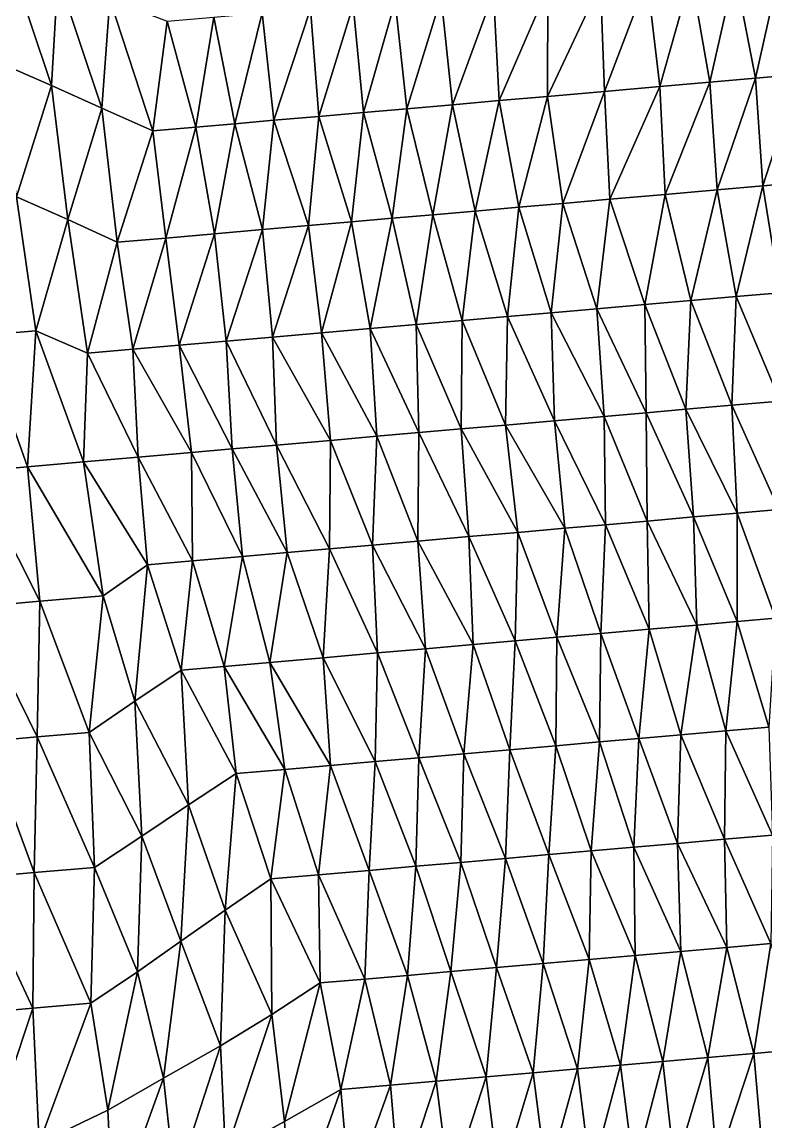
# Model space of a CAD drawing. Extents: x 993 to 3979, y 358 to 2875.
# Drawn here: x 2308.2 to 2563.1, y 1197.3 to 1574.5 of the extents above; entities that cross this region are included whole.
import ezdxf

# ---------------------------------------------------------------- set-up
doc = ezdxf.new("R2010")
doc.units = 0
doc.header["$MEASUREMENT"] = 0

msp = doc.modelspace()

# ---------------------------------------------------------------- linework, layer by layer
at = {"layer": 'modelTopoInnerCoarse_ts', "color": 2}
for points in [[(2318.24, 1552.67, 2656.22), (2300.31, 1560.4, 2642.61), (2303.23, 1597.8, 2652.56), (2318.24, 1552.67, 2656.22)], [(2318.24, 1552.67, 2656.22), (2303.23, 1597.8, 2652.56), (2320.5, 1590.02, 2667.93), (2318.24, 1552.67, 2656.22)], [(2552.42, 1591.72, 2804.3), (2543.9, 1553.83, 2809.29), (2537.5, 1590.41, 2791.42), (2552.42, 1591.72, 2804.3)], [(2559.57, 1555.2, 2820.17), (2543.9, 1553.83, 2809.29), (2552.42, 1591.72, 2804.3), (2559.57, 1555.2, 2820.17)], [(2568.02, 1593.08, 2815.37), (2559.57, 1555.2, 2820.17), (2552.42, 1591.72, 2804.3), (2568.02, 1593.08, 2815.37)], [(2574.39, 1556.5, 2833.31), (2559.57, 1555.2, 2820.17), (2568.02, 1593.08, 2815.37), (2574.39, 1556.5, 2833.31)], [(2335.53, 1544.89, 2671.5), (2318.24, 1552.67, 2656.22), (2320.5, 1590.02, 2667.93), (2335.53, 1544.89, 2671.5)], [(2335.53, 1544.89, 2671.5), (2320.5, 1590.02, 2667.93), (2338.31, 1582.28, 2681.82), (2335.53, 1544.89, 2671.5)], [(2488.28, 1548.96, 2799.58), (2488.41, 1586.12, 2764.34), (2506.46, 1587.7, 2768.86), (2488.28, 1548.96, 2799.58)], [(2488.28, 1548.96, 2799.58), (2506.46, 1587.7, 2768.86), (2507.76, 1550.67, 2800.3), (2488.28, 1548.96, 2799.58)], [(2507.76, 1550.67, 2800.3), (2506.46, 1587.7, 2768.86), (2522.37, 1589.09, 2779.12), (2507.76, 1550.67, 2800.3)], [(2507.76, 1550.67, 2800.3), (2522.37, 1589.09, 2779.12), (2526.73, 1552.33, 2802.4), (2507.76, 1550.67, 2800.3)], [(2537.5, 1590.41, 2791.42), (2526.73, 1552.33, 2802.4), (2522.37, 1589.09, 2779.12), (2537.5, 1590.41, 2791.42)], [(2543.9, 1553.83, 2809.29), (2526.73, 1552.33, 2802.4), (2537.5, 1590.41, 2791.42), (2543.9, 1553.83, 2809.29)], [(2455.66, 1546.11, 2781.22), (2451.87, 1582.92, 2756.41), (2469.81, 1584.49, 2761.26), (2455.66, 1546.11, 2781.22)], [(2455.66, 1546.11, 2781.22), (2469.81, 1584.49, 2761.26), (2471.72, 1547.51, 2791.06), (2455.66, 1546.11, 2781.22)], [(2471.72, 1547.51, 2791.06), (2469.81, 1584.49, 2761.26), (2488.41, 1586.12, 2764.34), (2471.72, 1547.51, 2791.06)], [(2471.72, 1547.51, 2791.06), (2488.41, 1586.12, 2764.34), (2488.28, 1548.96, 2799.58), (2471.72, 1547.51, 2791.06)], [(2353, 1537.13, 2686.35), (2335.53, 1544.89, 2671.5), (2338.31, 1582.28, 2681.82), (2353, 1537.13, 2686.35)], [(2353, 1537.13, 2686.35), (2338.31, 1582.28, 2681.82), (2357.89, 1574.7, 2691.02), (2353, 1537.13, 2686.35)], [(2421.63, 1580.28, 2731.72), (2409.89, 1542.1, 2745.29), (2407.01, 1579, 2718.04), (2421.63, 1580.28, 2731.72)], [(2425.22, 1543.44, 2757.07), (2409.89, 1542.1, 2745.29), (2421.63, 1580.28, 2731.72), (2425.22, 1543.44, 2757.07)], [(2436.11, 1581.54, 2745.76), (2425.22, 1543.44, 2757.07), (2421.63, 1580.28, 2731.72), (2436.11, 1581.54, 2745.76)], [(2440.05, 1544.74, 2770.19), (2425.22, 1543.44, 2757.07), (2436.11, 1581.54, 2745.76), (2440.05, 1544.74, 2770.19)], [(2451.87, 1582.92, 2756.41), (2440.05, 1544.74, 2770.19), (2436.11, 1581.54, 2745.76), (2451.87, 1582.92, 2756.41)], [(2455.66, 1546.11, 2781.22), (2440.05, 1544.74, 2770.19), (2451.87, 1582.92, 2756.41), (2455.66, 1546.11, 2781.22)], [(2390.47, 1577.55, 2709.47), (2381.15, 1539.59, 2716.59), (2373.87, 1576.1, 2701.08), (2390.47, 1577.55, 2709.47)], [(2394.45, 1540.75, 2733.8), (2381.15, 1539.59, 2716.59), (2390.47, 1577.55, 2709.47), (2394.45, 1540.75, 2733.8)], [(2407.01, 1579, 2718.04), (2394.45, 1540.75, 2733.8), (2390.47, 1577.55, 2709.47), (2407.01, 1579, 2718.04)], [(2409.89, 1542.1, 2745.29), (2394.45, 1540.75, 2733.8), (2407.01, 1579, 2718.04), (2409.89, 1542.1, 2745.29)], [(2367.79, 1538.42, 2699.55), (2353, 1537.13, 2686.35), (2357.89, 1574.7, 2691.02), (2367.79, 1538.42, 2699.55)], [(2373.87, 1576.1, 2701.08), (2367.79, 1538.42, 2699.55), (2357.89, 1574.7, 2691.02), (2373.87, 1576.1, 2701.08)], [(2381.15, 1539.59, 2716.59), (2367.79, 1538.42, 2699.55), (2373.87, 1576.1, 2701.08), (2381.15, 1539.59, 2716.59)], [(2318.24, 1552.67, 2656.22), (2306.27, 1514.48, 2670.37), (2300.31, 1560.4, 2642.61), (2318.24, 1552.67, 2656.22)], [(2528.57, 1515.34, 2832.41), (2526.73, 1552.33, 2802.4), (2543.9, 1553.83, 2809.29), (2528.57, 1515.34, 2832.41)], [(2528.57, 1515.34, 2832.41), (2543.9, 1553.83, 2809.29), (2546.39, 1516.9, 2837.55), (2528.57, 1515.34, 2832.41)], [(2546.39, 1516.9, 2837.55), (2543.9, 1553.83, 2809.29), (2559.57, 1555.2, 2820.17), (2546.39, 1516.9, 2837.55)], [(2546.39, 1516.9, 2837.55), (2559.57, 1555.2, 2820.17), (2562.07, 1518.27, 2848.4), (2546.39, 1516.9, 2837.55)], [(2562.07, 1518.27, 2848.4), (2559.57, 1555.2, 2820.17), (2574.39, 1556.5, 2833.31), (2562.07, 1518.27, 2848.4)], [(2562.07, 1518.27, 2848.4), (2574.39, 1556.5, 2833.31), (2577.88, 1519.66, 2858.92), (2562.07, 1518.27, 2848.4)], [(2323.86, 1506.73, 2684.88), (2306.27, 1514.48, 2670.37), (2318.24, 1552.67, 2656.22), (2323.86, 1506.73, 2684.88)], [(2323.86, 1506.73, 2684.88), (2318.24, 1552.67, 2656.22), (2335.53, 1544.89, 2671.5), (2323.86, 1506.73, 2684.88)], [(2507.76, 1550.67, 2800.3), (2493.52, 1512.28, 2820.51), (2488.28, 1548.96, 2799.58), (2507.76, 1550.67, 2800.3)], [(2509.67, 1513.69, 2830.12), (2493.52, 1512.28, 2820.51), (2507.76, 1550.67, 2800.3), (2509.67, 1513.69, 2830.12)], [(2509.67, 1513.69, 2830.12), (2507.76, 1550.67, 2800.3), (2526.73, 1552.33, 2802.4), (2509.67, 1513.69, 2830.12)], [(2509.67, 1513.69, 2830.12), (2526.73, 1552.33, 2802.4), (2528.57, 1515.34, 2832.41), (2509.67, 1513.69, 2830.12)], [(2471.72, 1547.51, 2791.06), (2463.44, 1509.65, 2795.39), (2455.66, 1546.11, 2781.22), (2471.72, 1547.51, 2791.06)], [(2478.39, 1510.95, 2808.2), (2463.44, 1509.65, 2795.39), (2471.72, 1547.51, 2791.06), (2478.39, 1510.95, 2808.2)], [(2488.28, 1548.96, 2799.58), (2478.39, 1510.95, 2808.2), (2471.72, 1547.51, 2791.06), (2488.28, 1548.96, 2799.58)], [(2493.52, 1512.28, 2820.51), (2478.39, 1510.95, 2808.2), (2488.28, 1548.96, 2799.58), (2493.52, 1512.28, 2820.51)], [(2340.82, 1498.92, 2701.05), (2323.86, 1506.73, 2684.88), (2335.53, 1544.89, 2671.5), (2340.82, 1498.92, 2701.05)], [(2340.82, 1498.92, 2701.05), (2335.53, 1544.89, 2671.5), (2353, 1537.13, 2686.35), (2340.82, 1498.92, 2701.05)], [(2425.22, 1543.44, 2757.07), (2421.07, 1505.94, 2750.4), (2409.89, 1542.1, 2745.29), (2425.22, 1543.44, 2757.07)], [(2435.05, 1507.16, 2765.78), (2421.07, 1505.94, 2750.4), (2425.22, 1543.44, 2757.07), (2435.05, 1507.16, 2765.78)], [(2440.05, 1544.74, 2770.19), (2435.05, 1507.16, 2765.78), (2425.22, 1543.44, 2757.07), (2440.05, 1544.74, 2770.19)], [(2448.98, 1508.38, 2781.3), (2435.05, 1507.16, 2765.78), (2440.05, 1544.74, 2770.19), (2448.98, 1508.38, 2781.3)], [(2455.66, 1546.11, 2781.22), (2448.98, 1508.38, 2781.3), (2440.05, 1544.74, 2770.19), (2455.66, 1546.11, 2781.22)], [(2463.44, 1509.65, 2795.39), (2448.98, 1508.38, 2781.3), (2455.66, 1546.11, 2781.22), (2463.44, 1509.65, 2795.39)], [(2381.15, 1539.59, 2716.59), (2374.2, 1501.84, 2717.39), (2367.79, 1538.42, 2699.55), (2381.15, 1539.59, 2716.59)], [(2390.54, 1503.27, 2726.48), (2374.2, 1501.84, 2717.39), (2381.15, 1539.59, 2716.59), (2390.54, 1503.27, 2726.48)], [(2394.45, 1540.75, 2733.8), (2390.54, 1503.27, 2726.48), (2381.15, 1539.59, 2716.59), (2394.45, 1540.75, 2733.8)], [(2406.31, 1504.65, 2737.1), (2390.54, 1503.27, 2726.48), (2394.45, 1540.75, 2733.8), (2406.31, 1504.65, 2737.1)], [(2409.89, 1542.1, 2745.29), (2406.31, 1504.65, 2737.1), (2394.45, 1540.75, 2733.8), (2409.89, 1542.1, 2745.29)], [(2421.07, 1505.94, 2750.4), (2406.31, 1504.65, 2737.1), (2409.89, 1542.1, 2745.29), (2421.07, 1505.94, 2750.4)], [(2357.44, 1500.37, 2709.4), (2340.82, 1498.92, 2701.05), (2353, 1537.13, 2686.35), (2357.44, 1500.37, 2709.4)], [(2367.79, 1538.42, 2699.55), (2357.44, 1500.37, 2709.4), (2353, 1537.13, 2686.35), (2367.79, 1538.42, 2699.55)], [(2374.2, 1501.84, 2717.39), (2357.44, 1500.37, 2709.4), (2367.79, 1538.42, 2699.55), (2374.2, 1501.84, 2717.39)], [(2546.39, 1516.9, 2837.55), (2537.33, 1478.97, 2843.96), (2528.57, 1515.34, 2832.41), (2546.39, 1516.9, 2837.55)], [(2552.93, 1480.33, 2855.03), (2537.33, 1478.97, 2843.96), (2546.39, 1516.9, 2837.55), (2552.93, 1480.33, 2855.03)], [(2562.07, 1518.27, 2848.4), (2552.93, 1480.33, 2855.03), (2546.39, 1516.9, 2837.55), (2562.07, 1518.27, 2848.4)], [(2567.94, 1481.64, 2867.66), (2552.93, 1480.33, 2855.03), (2562.07, 1518.27, 2848.4), (2567.94, 1481.64, 2867.66)], [(2577.88, 1519.66, 2858.92), (2567.94, 1481.64, 2867.66), (2562.07, 1518.27, 2848.4), (2577.88, 1519.66, 2858.92)], [(2312.93, 1468.63, 2696.28), (2294.02, 1466.97, 2680.86), (2306.27, 1514.48, 2670.37), (2312.93, 1468.63, 2696.28)], [(2323.86, 1506.73, 2684.88), (2312.93, 1468.63, 2696.28), (2306.27, 1514.48, 2670.37), (2323.86, 1506.73, 2684.88)], [(2493.52, 1512.28, 2820.51), (2489.51, 1474.78, 2813.49), (2478.39, 1510.95, 2808.2), (2493.52, 1512.28, 2820.51)], [(2505.17, 1476.15, 2824.38), (2489.51, 1474.78, 2813.49), (2493.52, 1512.28, 2820.51), (2505.17, 1476.15, 2824.38)], [(2509.67, 1513.69, 2830.12), (2505.17, 1476.15, 2824.38), (2493.52, 1512.28, 2820.51), (2509.67, 1513.69, 2830.12)], [(2521.59, 1477.59, 2833.26), (2505.17, 1476.15, 2824.38), (2509.67, 1513.69, 2830.12), (2521.59, 1477.59, 2833.26)], [(2528.57, 1515.34, 2832.41), (2521.59, 1477.59, 2833.26), (2509.67, 1513.69, 2830.12), (2528.57, 1515.34, 2832.41)], [(2537.33, 1478.97, 2843.96), (2521.59, 1477.59, 2833.26), (2528.57, 1515.34, 2832.41), (2537.33, 1478.97, 2843.96)], [(2463.44, 1509.65, 2795.39), (2459.04, 1472.12, 2789.41), (2448.98, 1508.38, 2781.3), (2463.44, 1509.65, 2795.39)], [(2474.56, 1473.47, 2800.69), (2459.04, 1472.12, 2789.41), (2463.44, 1509.65, 2795.39), (2474.56, 1473.47, 2800.69)], [(2478.39, 1510.95, 2808.2), (2474.56, 1473.47, 2800.69), (2463.44, 1509.65, 2795.39), (2478.39, 1510.95, 2808.2)], [(2489.51, 1474.78, 2813.49), (2474.56, 1473.47, 2800.69), (2478.39, 1510.95, 2808.2), (2489.51, 1474.78, 2813.49)], [(2330.66, 1460.88, 2710.41), (2312.93, 1468.63, 2696.28), (2323.86, 1506.73, 2684.88), (2330.66, 1460.88, 2710.41)], [(2330.66, 1460.88, 2710.41), (2323.86, 1506.73, 2684.88), (2340.82, 1498.92, 2701.05), (2330.66, 1460.88, 2710.41)], [(2421.07, 1505.94, 2750.4), (2410.8, 1467.9, 2760.05), (2406.31, 1504.65, 2737.1), (2421.07, 1505.94, 2750.4)], [(2427.47, 1469.35, 2768.25), (2410.8, 1467.9, 2760.05), (2421.07, 1505.94, 2750.4), (2427.47, 1469.35, 2768.25)], [(2435.05, 1507.16, 2765.78), (2427.47, 1469.35, 2768.25), (2421.07, 1505.94, 2750.4), (2435.05, 1507.16, 2765.78)], [(2443.29, 1470.74, 2778.74), (2427.47, 1469.35, 2768.25), (2435.05, 1507.16, 2765.78), (2443.29, 1470.74, 2778.74)], [(2448.98, 1508.38, 2781.3), (2443.29, 1470.74, 2778.74), (2435.05, 1507.16, 2765.78), (2448.98, 1508.38, 2781.3)], [(2459.04, 1472.12, 2789.41), (2443.29, 1470.74, 2778.74), (2448.98, 1508.38, 2781.3), (2459.04, 1472.12, 2789.41)], [(2374.2, 1501.84, 2717.39), (2362.02, 1463.63, 2732.11), (2357.44, 1500.37, 2709.4), (2374.2, 1501.84, 2717.39)], [(2378.15, 1465.04, 2741.78), (2362.02, 1463.63, 2732.11), (2374.2, 1501.84, 2717.39), (2378.15, 1465.04, 2741.78)], [(2390.54, 1503.27, 2726.48), (2378.15, 1465.04, 2741.78), (2374.2, 1501.84, 2717.39), (2390.54, 1503.27, 2726.48)], [(2394.08, 1466.43, 2751.95), (2378.15, 1465.04, 2741.78), (2390.54, 1503.27, 2726.48), (2394.08, 1466.43, 2751.95)], [(2406.31, 1504.65, 2737.1), (2394.08, 1466.43, 2751.95), (2390.54, 1503.27, 2726.48), (2406.31, 1504.65, 2737.1)], [(2410.8, 1467.9, 2760.05), (2394.08, 1466.43, 2751.95), (2406.31, 1504.65, 2737.1), (2410.8, 1467.9, 2760.05)], [(2346.2, 1462.24, 2721.64), (2330.66, 1460.88, 2710.41), (2340.82, 1498.92, 2701.05), (2346.2, 1462.24, 2721.64)], [(2357.44, 1500.37, 2709.4), (2346.2, 1462.24, 2721.64), (2340.82, 1498.92, 2701.05), (2357.44, 1500.37, 2709.4)], [(2362.02, 1463.63, 2732.11), (2346.2, 1462.24, 2721.64), (2357.44, 1500.37, 2709.4), (2362.02, 1463.63, 2732.11)], [(2537.33, 1478.97, 2843.96), (2535.71, 1441.68, 2830.56), (2521.59, 1477.59, 2833.26), (2537.33, 1478.97, 2843.96)], [(2551.4, 1443.05, 2841.4), (2535.71, 1441.68, 2830.56), (2537.33, 1478.97, 2843.96), (2551.4, 1443.05, 2841.4)], [(2552.93, 1480.33, 2855.03), (2551.4, 1443.05, 2841.4), (2537.33, 1478.97, 2843.96), (2552.93, 1480.33, 2855.03)], [(2567.94, 1444.5, 2849.96), (2551.4, 1443.05, 2841.4), (2552.93, 1480.33, 2855.03), (2567.94, 1444.5, 2849.96)], [(2567.94, 1481.64, 2867.66), (2567.94, 1444.5, 2849.96), (2552.93, 1480.33, 2855.03), (2567.94, 1481.64, 2867.66)], [(2490.66, 1437.74, 2792.7), (2474.56, 1473.47, 2800.69), (2489.51, 1474.78, 2813.49), (2490.66, 1437.74, 2792.7)], [(2507.64, 1439.22, 2800.08), (2489.51, 1474.78, 2813.49), (2505.17, 1476.15, 2824.38), (2507.64, 1439.22, 2800.08)], [(2507.64, 1439.22, 2800.08), (2490.66, 1437.74, 2792.7), (2489.51, 1474.78, 2813.49), (2507.64, 1439.22, 2800.08)], [(2522.02, 1440.48, 2814.39), (2505.17, 1476.15, 2824.38), (2521.59, 1477.59, 2833.26), (2522.02, 1440.48, 2814.39)], [(2522.02, 1440.48, 2814.39), (2507.64, 1439.22, 2800.08), (2505.17, 1476.15, 2824.38), (2522.02, 1440.48, 2814.39)], [(2535.71, 1441.68, 2830.56), (2522.02, 1440.48, 2814.39), (2521.59, 1477.59, 2833.26), (2535.71, 1441.68, 2830.56)], [(2459.04, 1472.12, 2789.41), (2458.73, 1434.94, 2772.5), (2443.29, 1470.74, 2778.74), (2459.04, 1472.12, 2789.41)], [(2473.83, 1436.27, 2784.92), (2458.73, 1434.94, 2772.5), (2459.04, 1472.12, 2789.41), (2473.83, 1436.27, 2784.92)], [(2474.56, 1473.47, 2800.69), (2473.83, 1436.27, 2784.92), (2459.04, 1472.12, 2789.41), (2474.56, 1473.47, 2800.69)], [(2490.66, 1437.74, 2792.7), (2473.83, 1436.27, 2784.92), (2474.56, 1473.47, 2800.69), (2490.66, 1437.74, 2792.7)], [(2312.93, 1468.63, 2696.28), (2310.09, 1421.94, 2681.69), (2294.02, 1466.97, 2680.86), (2312.93, 1468.63, 2696.28)], [(2329.26, 1423.62, 2696.42), (2310.09, 1421.94, 2681.69), (2312.93, 1468.63, 2696.28), (2329.26, 1423.62, 2696.42)], [(2329.26, 1423.62, 2696.42), (2312.93, 1468.63, 2696.28), (2330.66, 1460.88, 2710.41), (2329.26, 1423.62, 2696.42)], [(2413.91, 1431.02, 2734.02), (2394.08, 1466.43, 2751.95), (2410.8, 1467.9, 2760.05), (2413.91, 1431.02, 2734.02)], [(2429.79, 1432.41, 2744.35), (2410.8, 1467.9, 2760.05), (2427.47, 1469.35, 2768.25), (2429.79, 1432.41, 2744.35)], [(2429.79, 1432.41, 2744.35), (2413.91, 1431.02, 2734.02), (2410.8, 1467.9, 2760.05), (2429.79, 1432.41, 2744.35)], [(2444.18, 1433.67, 2758.64), (2427.47, 1469.35, 2768.25), (2443.29, 1470.74, 2778.74), (2444.18, 1433.67, 2758.64)], [(2444.18, 1433.67, 2758.64), (2429.79, 1432.41, 2744.35), (2427.47, 1469.35, 2768.25), (2444.18, 1433.67, 2758.64)], [(2458.73, 1434.94, 2772.5), (2444.18, 1433.67, 2758.64), (2443.29, 1470.74, 2778.74), (2458.73, 1434.94, 2772.5)], [(2310.09, 1421.94, 2681.69), (2291.84, 1420.34, 2664.52), (2294.02, 1466.97, 2680.86), (2310.09, 1421.94, 2681.69)], [(2366.21, 1426.85, 2703.23), (2346.2, 1462.24, 2721.64), (2362.02, 1463.63, 2732.11), (2366.21, 1426.85, 2703.23)], [(2380.15, 1428.07, 2718.72), (2362.02, 1463.63, 2732.11), (2378.15, 1465.04, 2741.78), (2380.15, 1428.07, 2718.72)], [(2380.15, 1428.07, 2718.72), (2366.21, 1426.85, 2703.23), (2362.02, 1463.63, 2732.11), (2380.15, 1428.07, 2718.72)], [(2395.4, 1429.4, 2730.72), (2378.15, 1465.04, 2741.78), (2394.08, 1466.43, 2751.95), (2395.4, 1429.4, 2730.72)], [(2395.4, 1429.4, 2730.72), (2380.15, 1428.07, 2718.72), (2378.15, 1465.04, 2741.78), (2395.4, 1429.4, 2730.72)], [(2413.91, 1431.02, 2734.02), (2395.4, 1429.4, 2730.72), (2394.08, 1466.43, 2751.95), (2413.91, 1431.02, 2734.02)], [(2348.03, 1425.26, 2699.03), (2329.26, 1423.62, 2696.42), (2330.66, 1460.88, 2710.41), (2348.03, 1425.26, 2699.03)], [(2348.03, 1425.26, 2699.03), (2330.66, 1460.88, 2710.41), (2346.2, 1462.24, 2721.64), (2348.03, 1425.26, 2699.03)], [(2366.21, 1426.85, 2703.23), (2348.03, 1425.26, 2699.03), (2346.2, 1462.24, 2721.64), (2366.21, 1426.85, 2703.23)], [(2567.94, 1444.5, 2849.96), (2567.56, 1407.32, 2833.24), (2551.4, 1443.05, 2841.4), (2567.94, 1444.5, 2849.96)], [(2538.32, 1404.76, 2805.88), (2522.02, 1440.48, 2814.39), (2535.71, 1441.68, 2830.56), (2538.32, 1404.76, 2805.88)], [(2553.22, 1406.07, 2818.82), (2535.71, 1441.68, 2830.56), (2551.4, 1443.05, 2841.4), (2553.22, 1406.07, 2818.82)], [(2553.22, 1406.07, 2818.82), (2538.32, 1404.76, 2805.88), (2535.71, 1441.68, 2830.56), (2553.22, 1406.07, 2818.82)], [(2567.56, 1407.32, 2833.24), (2553.22, 1406.07, 2818.82), (2551.4, 1443.05, 2841.4), (2567.56, 1407.32, 2833.24)], [(2494.23, 1400.91, 2765.46), (2473.83, 1436.27, 2784.92), (2490.66, 1437.74, 2792.7), (2494.23, 1400.91, 2765.46)], [(2508.14, 1402.12, 2781.05), (2490.66, 1437.74, 2792.7), (2507.64, 1439.22, 2800.08), (2508.14, 1402.12, 2781.05)], [(2508.14, 1402.12, 2781.05), (2494.23, 1400.91, 2765.46), (2490.66, 1437.74, 2792.7), (2508.14, 1402.12, 2781.05)], [(2522.45, 1403.38, 2795.53), (2507.64, 1439.22, 2800.08), (2522.02, 1440.48, 2814.39), (2522.45, 1403.38, 2795.53)], [(2522.45, 1403.38, 2795.53), (2508.14, 1402.12, 2781.05), (2507.64, 1439.22, 2800.08), (2522.45, 1403.38, 2795.53)], [(2538.32, 1404.76, 2805.88), (2522.45, 1403.38, 2795.53), (2522.02, 1440.48, 2814.39), (2538.32, 1404.76, 2805.88)], [(2444.18, 1433.67, 2758.64), (2443.8, 1396.49, 2741.93), (2429.79, 1432.41, 2744.35), (2444.18, 1433.67, 2758.64)], [(2461.26, 1398.02, 2748.05), (2443.8, 1396.49, 2741.93), (2444.18, 1433.67, 2758.64), (2461.26, 1398.02, 2748.05)], [(2461.26, 1398.02, 2748.05), (2444.18, 1433.67, 2758.64), (2458.73, 1434.94, 2772.5), (2461.26, 1398.02, 2748.05)], [(2478.07, 1399.49, 2755.88), (2458.73, 1434.94, 2772.5), (2473.83, 1436.27, 2784.92), (2478.07, 1399.49, 2755.88)], [(2478.07, 1399.49, 2755.88), (2461.26, 1398.02, 2748.05), (2458.73, 1434.94, 2772.5), (2478.07, 1399.49, 2755.88)], [(2494.23, 1400.91, 2765.46), (2478.07, 1399.49, 2755.88), (2473.83, 1436.27, 2784.92), (2494.23, 1400.91, 2765.46)], [(2399.06, 1392.58, 2703.24), (2380.15, 1428.07, 2718.72), (2395.4, 1429.4, 2730.72), (2399.06, 1392.58, 2703.24)], [(2413.91, 1431.02, 2734.02), (2413.61, 1393.85, 2717.11), (2395.4, 1429.4, 2730.72), (2413.91, 1431.02, 2734.02)], [(2413.61, 1393.85, 2717.11), (2399.06, 1392.58, 2703.24), (2395.4, 1429.4, 2730.72), (2413.61, 1393.85, 2717.11)], [(2428.32, 1395.14, 2730.56), (2413.61, 1393.85, 2717.11), (2413.91, 1431.02, 2734.02), (2428.32, 1395.14, 2730.56)], [(2429.79, 1432.41, 2744.35), (2428.32, 1395.14, 2730.56), (2413.91, 1431.02, 2734.02), (2429.79, 1432.41, 2744.35)], [(2443.8, 1396.49, 2741.93), (2428.32, 1395.14, 2730.56), (2429.79, 1432.41, 2744.35), (2443.8, 1396.49, 2741.93)], [(2366.65, 1389.74, 2684.34), (2348.03, 1425.26, 2699.03), (2366.21, 1426.85, 2703.23), (2366.65, 1389.74, 2684.34)], [(2383.72, 1391.24, 2691.48), (2366.21, 1426.85, 2703.23), (2380.15, 1428.07, 2718.72), (2383.72, 1391.24, 2691.48)], [(2383.72, 1391.24, 2691.48), (2366.65, 1389.74, 2684.34), (2366.21, 1426.85, 2703.23), (2383.72, 1391.24, 2691.48)], [(2399.06, 1392.58, 2703.24), (2383.72, 1391.24, 2691.48), (2380.15, 1428.07, 2718.72), (2399.06, 1392.58, 2703.24)], [(2314.33, 1375.87, 2648.23), (2291.84, 1420.34, 2664.52), (2310.09, 1421.94, 2681.69), (2314.33, 1375.87, 2648.23)], [(2336.01, 1377.77, 2656.27), (2310.09, 1421.94, 2681.69), (2329.26, 1423.62, 2696.42), (2336.01, 1377.77, 2656.27)], [(2336.01, 1377.77, 2656.27), (2314.33, 1375.87, 2648.23), (2310.09, 1421.94, 2681.69), (2336.01, 1377.77, 2656.27)], [(2351.14, 1388.39, 2673.04), (2329.26, 1423.62, 2696.42), (2348.03, 1425.26, 2699.03), (2351.14, 1388.39, 2673.04)], [(2351.14, 1388.39, 2673.04), (2336.01, 1377.77, 2656.27), (2329.26, 1423.62, 2696.42), (2351.14, 1388.39, 2673.04)], [(2366.65, 1389.74, 2684.34), (2351.14, 1388.39, 2673.04), (2348.03, 1425.26, 2699.03), (2366.65, 1389.74, 2684.34)], [(2314.33, 1375.87, 2648.23), (2291.49, 1373.87, 2643.29), (2291.84, 1420.34, 2664.52), (2314.33, 1375.87, 2648.23)], [(2567.56, 1407.32, 2833.24), (2566.36, 1370.07, 2818.72), (2553.22, 1406.07, 2818.82), (2567.56, 1407.32, 2833.24)], [(2523.12, 1366.29, 2776.02), (2508.14, 1402.12, 2781.05), (2522.45, 1403.38, 2795.53), (2523.12, 1366.29, 2776.02)], [(2539.46, 1367.72, 2785.14), (2522.45, 1403.38, 2795.53), (2538.32, 1404.76, 2805.88), (2539.46, 1367.72, 2785.14)], [(2539.46, 1367.72, 2785.14), (2523.12, 1366.29, 2776.02), (2522.45, 1403.38, 2795.53), (2539.46, 1367.72, 2785.14)], [(2553.23, 1368.92, 2801.07), (2538.32, 1404.76, 2805.88), (2553.22, 1406.07, 2818.82), (2553.23, 1368.92, 2801.07)], [(2553.23, 1368.92, 2801.07), (2539.46, 1367.72, 2785.14), (2538.32, 1404.76, 2805.88), (2553.23, 1368.92, 2801.07)], [(2566.36, 1370.07, 2818.72), (2553.23, 1368.92, 2801.07), (2553.22, 1406.07, 2818.82), (2566.36, 1370.07, 2818.72)], [(2478.07, 1399.49, 2755.88), (2477.23, 1362.27, 2740.41), (2461.26, 1398.02, 2748.05), (2478.07, 1399.49, 2755.88)], [(2491.41, 1363.52, 2755.25), (2477.23, 1362.27, 2740.41), (2478.07, 1399.49, 2755.88), (2491.41, 1363.52, 2755.25)], [(2494.23, 1400.91, 2765.46), (2491.41, 1363.52, 2755.25), (2478.07, 1399.49, 2755.88), (2494.23, 1400.91, 2765.46)], [(2506.5, 1364.84, 2767.7), (2491.41, 1363.52, 2755.25), (2494.23, 1400.91, 2765.46), (2506.5, 1364.84, 2767.7)], [(2508.14, 1402.12, 2781.05), (2506.5, 1364.84, 2767.7), (2494.23, 1400.91, 2765.46), (2508.14, 1402.12, 2781.05)], [(2523.12, 1366.29, 2776.02), (2506.5, 1364.84, 2767.7), (2508.14, 1402.12, 2781.05), (2523.12, 1366.29, 2776.02)], [(2446.49, 1359.59, 2717.03), (2428.32, 1395.14, 2730.56), (2443.8, 1396.49, 2741.93), (2446.49, 1359.59, 2717.03)], [(2462.82, 1361.01, 2726.17), (2443.8, 1396.49, 2741.93), (2461.26, 1398.02, 2748.05), (2462.82, 1361.01, 2726.17)], [(2462.82, 1361.01, 2726.17), (2446.49, 1359.59, 2717.03), (2443.8, 1396.49, 2741.93), (2462.82, 1361.01, 2726.17)], [(2477.23, 1362.27, 2740.41), (2462.82, 1361.01, 2726.17), (2461.26, 1398.02, 2748.05), (2477.23, 1362.27, 2740.41)], [(2399.06, 1392.58, 2703.24), (2393.16, 1354.92, 2701.25), (2383.72, 1391.24, 2691.48), (2399.06, 1392.58, 2703.24)], [(2411.41, 1356.52, 2705.26), (2393.16, 1354.92, 2701.25), (2399.06, 1392.58, 2703.24), (2411.41, 1356.52, 2705.26)], [(2413.61, 1393.85, 2717.11), (2411.41, 1356.52, 2705.26), (2399.06, 1392.58, 2703.24), (2413.61, 1393.85, 2717.11)], [(2429.96, 1358.14, 2708.47), (2411.41, 1356.52, 2705.26), (2413.61, 1393.85, 2717.11), (2429.96, 1358.14, 2708.47)], [(2429.96, 1358.14, 2708.47), (2413.61, 1393.85, 2717.11), (2428.32, 1395.14, 2730.56), (2429.96, 1358.14, 2708.47)], [(2446.49, 1359.59, 2717.03), (2429.96, 1358.14, 2708.47), (2428.32, 1395.14, 2730.56), (2446.49, 1359.59, 2717.03)], [(2351.14, 1388.39, 2673.04), (2346.83, 1341.57, 2662.36), (2336.01, 1377.77, 2656.27), (2351.14, 1388.39, 2673.04)], [(2351.14, 1388.39, 2673.04), (2362.74, 1352.26, 2677.03), (2346.83, 1341.57, 2662.36), (2351.14, 1388.39, 2673.04)], [(2366.65, 1389.74, 2684.34), (2362.74, 1352.26, 2677.03), (2351.14, 1388.39, 2673.04), (2366.65, 1389.74, 2684.34)], [(2377.5, 1353.55, 2690.33), (2362.74, 1352.26, 2677.03), (2366.65, 1389.74, 2684.34), (2377.5, 1353.55, 2690.33)], [(2383.72, 1391.24, 2691.48), (2377.5, 1353.55, 2690.33), (2366.65, 1389.74, 2684.34), (2383.72, 1391.24, 2691.48)], [(2393.16, 1354.92, 2701.25), (2377.5, 1353.55, 2690.33), (2383.72, 1391.24, 2691.48), (2393.16, 1354.92, 2701.25)], [(2336.01, 1377.77, 2656.27), (2331.18, 1330.91, 2646.98), (2314.33, 1375.87, 2648.23), (2336.01, 1377.77, 2656.27)], [(2336.01, 1377.77, 2656.27), (2346.83, 1341.57, 2662.36), (2331.18, 1330.91, 2646.98), (2336.01, 1377.77, 2656.27)], [(2314.33, 1375.87, 2648.23), (2313.42, 1329.35, 2628.52), (2291.49, 1373.87, 2643.29), (2314.33, 1375.87, 2648.23)], [(2313.42, 1329.35, 2628.52), (2295.82, 1327.81, 2609.59), (2291.49, 1373.87, 2643.29), (2313.42, 1329.35, 2628.52)], [(2331.18, 1330.91, 2646.98), (2313.42, 1329.35, 2628.52), (2314.33, 1375.87, 2648.23), (2331.18, 1330.91, 2646.98)], [(2566.36, 1370.07, 2818.72), (2564.12, 1332.73, 2806.96), (2553.23, 1368.92, 2801.07), (2566.36, 1370.07, 2818.72)], [(2523.12, 1366.29, 2776.02), (2519.53, 1328.83, 2767.88), (2506.5, 1364.84, 2767.7), (2523.12, 1366.29, 2776.02)], [(2533.93, 1330.09, 2782.13), (2519.53, 1328.83, 2767.88), (2523.12, 1366.29, 2776.02), (2533.93, 1330.09, 2782.13)], [(2539.46, 1367.72, 2785.14), (2533.93, 1330.09, 2782.13), (2523.12, 1366.29, 2776.02), (2539.46, 1367.72, 2785.14)], [(2549.35, 1331.44, 2793.69), (2533.93, 1330.09, 2782.13), (2539.46, 1367.72, 2785.14), (2549.35, 1331.44, 2793.69)], [(2553.23, 1368.92, 2801.07), (2549.35, 1331.44, 2793.69), (2539.46, 1367.72, 2785.14), (2553.23, 1368.92, 2801.07)], [(2564.12, 1332.73, 2806.96), (2549.35, 1331.44, 2793.69), (2553.23, 1368.92, 2801.07), (2564.12, 1332.73, 2806.96)], [(2477.23, 1362.27, 2740.41), (2475.34, 1324.96, 2727.73), (2462.82, 1361.01, 2726.17), (2477.23, 1362.27, 2740.41)], [(2491.11, 1326.35, 2738.32), (2475.34, 1324.96, 2727.73), (2477.23, 1362.27, 2740.41), (2491.11, 1326.35, 2738.32)], [(2491.41, 1363.52, 2755.25), (2491.11, 1326.35, 2738.32), (2477.23, 1362.27, 2740.41), (2491.41, 1363.52, 2755.25)], [(2506.05, 1327.65, 2751.15), (2491.11, 1326.35, 2738.32), (2491.41, 1363.52, 2755.25), (2506.05, 1327.65, 2751.15)], [(2506.5, 1364.84, 2767.7), (2506.05, 1327.65, 2751.15), (2491.41, 1363.52, 2755.25), (2506.5, 1364.84, 2767.7)], [(2519.53, 1328.83, 2767.88), (2506.05, 1327.65, 2751.15), (2506.5, 1364.84, 2767.7), (2519.53, 1328.83, 2767.88)], [(2429.96, 1358.14, 2708.47), (2429.16, 1320.92, 2692.87), (2411.41, 1356.52, 2705.26), (2429.96, 1358.14, 2708.47)], [(2444.18, 1322.24, 2705.49), (2429.16, 1320.92, 2692.87), (2429.96, 1358.14, 2708.47), (2444.18, 1322.24, 2705.49)], [(2446.49, 1359.59, 2717.03), (2444.18, 1322.24, 2705.49), (2429.96, 1358.14, 2708.47), (2446.49, 1359.59, 2717.03)], [(2459.57, 1323.59, 2717.12), (2444.18, 1322.24, 2705.49), (2446.49, 1359.59, 2717.03), (2459.57, 1323.59, 2717.12)], [(2462.82, 1361.01, 2726.17), (2459.57, 1323.59, 2717.12), (2446.49, 1359.59, 2717.03), (2462.82, 1361.01, 2726.17)], [(2475.34, 1324.96, 2727.73), (2459.57, 1323.59, 2717.12), (2462.82, 1361.01, 2726.17), (2475.34, 1324.96, 2727.73)], [(2377.5, 1353.55, 2690.33), (2393.16, 1354.92, 2701.25), (2398.25, 1318.22, 2669.95), (2377.5, 1353.55, 2690.33)], [(2413.91, 1319.59, 2680.87), (2393.16, 1354.92, 2701.25), (2411.41, 1356.52, 2705.26), (2413.91, 1319.59, 2680.87)], [(2413.91, 1319.59, 2680.87), (2398.25, 1318.22, 2669.95), (2393.16, 1354.92, 2701.25), (2413.91, 1319.59, 2680.87)], [(2429.16, 1320.92, 2692.87), (2413.91, 1319.59, 2680.87), (2411.41, 1356.52, 2705.26), (2429.16, 1320.92, 2692.87)], [(2362.74, 1352.26, 2677.03), (2365.22, 1306.04, 2648.26), (2346.83, 1341.57, 2662.36), (2362.74, 1352.26, 2677.03)], [(2381.61, 1316.76, 2661.66), (2362.74, 1352.26, 2677.03), (2377.5, 1353.55, 2690.33), (2381.61, 1316.76, 2661.66)], [(2362.74, 1352.26, 2677.03), (2381.61, 1316.76, 2661.66), (2365.22, 1306.04, 2648.26), (2362.74, 1352.26, 2677.03)], [(2377.5, 1353.55, 2690.33), (2398.25, 1318.22, 2669.95), (2381.61, 1316.76, 2661.66), (2377.5, 1353.55, 2690.33)], [(2346.83, 1341.57, 2662.36), (2349.29, 1295.35, 2633.65), (2331.18, 1330.91, 2646.98), (2346.83, 1341.57, 2662.36)], [(2346.83, 1341.57, 2662.36), (2365.22, 1306.04, 2648.26), (2349.29, 1295.35, 2633.65), (2346.83, 1341.57, 2662.36)], [(2549.35, 1331.44, 2793.69), (2548.89, 1294.26, 2777.19), (2533.93, 1330.09, 2782.13), (2549.35, 1331.44, 2793.69)], [(2565.36, 1295.7, 2785.94), (2548.89, 1294.26, 2777.19), (2549.35, 1331.44, 2793.69), (2565.36, 1295.7, 2785.94)], [(2565.36, 1295.7, 2785.94), (2549.35, 1331.44, 2793.69), (2564.12, 1332.73, 2806.96), (2565.36, 1295.7, 2785.94)], [(2312.31, 1282.82, 2609.32), (2291.04, 1280.96, 2600.17), (2295.82, 1327.81, 2609.59), (2312.31, 1282.82, 2609.32)], [(2313.42, 1329.35, 2628.52), (2312.31, 1282.82, 2609.32), (2295.82, 1327.81, 2609.59), (2313.42, 1329.35, 2628.52)], [(2333.03, 1284.63, 2619.9), (2312.31, 1282.82, 2609.32), (2313.42, 1329.35, 2628.52), (2333.03, 1284.63, 2619.9)], [(2333.03, 1284.63, 2619.9), (2313.42, 1329.35, 2628.52), (2331.18, 1330.91, 2646.98), (2333.03, 1284.63, 2619.9)], [(2349.29, 1295.35, 2633.65), (2333.03, 1284.63, 2619.9), (2331.18, 1330.91, 2646.98), (2349.29, 1295.35, 2633.65)], [(2506.05, 1327.65, 2751.15), (2503.21, 1290.26, 2741.01), (2491.11, 1326.35, 2738.32), (2506.05, 1327.65, 2751.15)], [(2517.86, 1291.54, 2754.61), (2503.21, 1290.26, 2741.01), (2506.05, 1327.65, 2751.15), (2517.86, 1291.54, 2754.61)], [(2519.53, 1328.83, 2767.88), (2517.86, 1291.54, 2754.61), (2506.05, 1327.65, 2751.15), (2519.53, 1328.83, 2767.88)], [(2532.81, 1292.85, 2767.39), (2517.86, 1291.54, 2754.61), (2519.53, 1328.83, 2767.88), (2532.81, 1292.85, 2767.39)], [(2533.93, 1330.09, 2782.13), (2532.81, 1292.85, 2767.39), (2519.53, 1328.83, 2767.88), (2533.93, 1330.09, 2782.13)], [(2548.89, 1294.26, 2777.19), (2532.81, 1292.85, 2767.39), (2533.93, 1330.09, 2782.13), (2548.89, 1294.26, 2777.19)], [(2475.34, 1324.96, 2727.73), (2473.9, 1287.69, 2713.84), (2459.57, 1323.59, 2717.12), (2475.34, 1324.96, 2727.73)], [(2488.71, 1288.99, 2727), (2473.9, 1287.69, 2713.84), (2475.34, 1324.96, 2727.73), (2488.71, 1288.99, 2727)], [(2491.11, 1326.35, 2738.32), (2488.71, 1288.99, 2727), (2475.34, 1324.96, 2727.73), (2491.11, 1326.35, 2738.32)], [(2503.21, 1290.26, 2741.01), (2488.71, 1288.99, 2727), (2491.11, 1326.35, 2738.32), (2503.21, 1290.26, 2741.01)], [(2429.16, 1320.92, 2692.87), (2427.14, 1283.6, 2680.53), (2413.91, 1319.59, 2680.87), (2429.16, 1320.92, 2692.87)], [(2443.12, 1285, 2690.58), (2427.14, 1283.6, 2680.53), (2429.16, 1320.92, 2692.87), (2443.12, 1285, 2690.58)], [(2444.18, 1322.24, 2705.49), (2443.12, 1285, 2690.58), (2429.16, 1320.92, 2692.87), (2444.18, 1322.24, 2705.49)], [(2458.56, 1286.35, 2702.06), (2443.12, 1285, 2690.58), (2444.18, 1322.24, 2705.49), (2458.56, 1286.35, 2702.06)], [(2459.57, 1323.59, 2717.12), (2458.56, 1286.35, 2702.06), (2444.18, 1322.24, 2705.49), (2459.57, 1323.59, 2717.12)], [(2473.9, 1287.69, 2713.84), (2458.56, 1286.35, 2702.06), (2459.57, 1323.59, 2717.12), (2473.9, 1287.69, 2713.84)], [(2381.61, 1316.76, 2661.66), (2377.84, 1270, 2649.56), (2365.22, 1306.04, 2648.26), (2381.61, 1316.76, 2661.66)], [(2381.61, 1316.76, 2661.66), (2393.45, 1280.66, 2665.02), (2377.84, 1270, 2649.56), (2381.61, 1316.76, 2661.66)], [(2398.25, 1318.22, 2669.95), (2393.45, 1280.66, 2665.02), (2381.61, 1316.76, 2661.66), (2398.25, 1318.22, 2669.95)], [(2409.81, 1282.09, 2674.08), (2393.45, 1280.66, 2665.02), (2398.25, 1318.22, 2669.95), (2409.81, 1282.09, 2674.08)], [(2413.91, 1319.59, 2680.87), (2409.81, 1282.09, 2674.08), (2398.25, 1318.22, 2669.95), (2413.91, 1319.59, 2680.87)], [(2427.14, 1283.6, 2680.53), (2409.81, 1282.09, 2674.08), (2413.91, 1319.59, 2680.87), (2427.14, 1283.6, 2680.53)], [(2365.22, 1306.04, 2648.26), (2362.64, 1259.37, 2632.98), (2349.29, 1295.35, 2633.65), (2365.22, 1306.04, 2648.26)], [(2365.22, 1306.04, 2648.26), (2377.84, 1270, 2649.56), (2362.64, 1259.37, 2632.98), (2365.22, 1306.04, 2648.26)], [(2349.29, 1295.35, 2633.65), (2347.81, 1248.78, 2615.42), (2333.03, 1284.63, 2619.9), (2349.29, 1295.35, 2633.65)], [(2349.29, 1295.35, 2633.65), (2362.64, 1259.37, 2632.98), (2347.81, 1248.78, 2615.42), (2349.29, 1295.35, 2633.65)], [(2549.7, 1257.18, 2757.31), (2532.81, 1292.85, 2767.39), (2548.89, 1294.26, 2777.19), (2549.7, 1257.18, 2757.31)], [(2565.36, 1295.7, 2785.94), (2564.76, 1258.5, 2769.8), (2548.89, 1294.26, 2777.19), (2565.36, 1295.7, 2785.94)], [(2564.76, 1258.5, 2769.8), (2549.7, 1257.18, 2757.31), (2548.89, 1294.26, 2777.19), (2564.76, 1258.5, 2769.8)], [(2503.21, 1290.26, 2741.01), (2502.57, 1253.06, 2725), (2488.71, 1288.99, 2727), (2503.21, 1290.26, 2741.01)], [(2518.36, 1254.44, 2735.54), (2502.57, 1253.06, 2725), (2503.21, 1290.26, 2741.01), (2518.36, 1254.44, 2735.54)], [(2518.36, 1254.44, 2735.54), (2503.21, 1290.26, 2741.01), (2517.86, 1291.54, 2754.61), (2518.36, 1254.44, 2735.54)], [(2533.95, 1255.8, 2746.63), (2517.86, 1291.54, 2754.61), (2532.81, 1292.85, 2767.39), (2533.95, 1255.8, 2746.63)], [(2533.95, 1255.8, 2746.63), (2518.36, 1254.44, 2735.54), (2517.86, 1291.54, 2754.61), (2533.95, 1255.8, 2746.63)], [(2549.7, 1257.18, 2757.31), (2533.95, 1255.8, 2746.63), (2532.81, 1292.85, 2767.39), (2549.7, 1257.18, 2757.31)], [(2458.56, 1286.35, 2702.06), (2455.14, 1248.91, 2693.46), (2443.12, 1285, 2690.58), (2458.56, 1286.35, 2702.06)], [(2470.84, 1250.28, 2704.27), (2455.14, 1248.91, 2693.46), (2458.56, 1286.35, 2702.06), (2470.84, 1250.28, 2704.27)], [(2473.9, 1287.69, 2713.84), (2470.84, 1250.28, 2704.27), (2458.56, 1286.35, 2702.06), (2473.9, 1287.69, 2713.84)], [(2486.8, 1251.68, 2714.37), (2470.84, 1250.28, 2704.27), (2473.9, 1287.69, 2713.84), (2486.8, 1251.68, 2714.37)], [(2488.71, 1288.99, 2727), (2486.8, 1251.68, 2714.37), (2473.9, 1287.69, 2713.84), (2488.71, 1288.99, 2727)], [(2502.57, 1253.06, 2725), (2486.8, 1251.68, 2714.37), (2488.71, 1288.99, 2727), (2502.57, 1253.06, 2725)], [(2312.31, 1282.82, 2609.32), (2311.91, 1236.34, 2588.23), (2291.04, 1280.96, 2600.17), (2312.31, 1282.82, 2609.32)], [(2331.78, 1238.08, 2601.09), (2311.91, 1236.34, 2588.23), (2312.31, 1282.82, 2609.32), (2331.78, 1238.08, 2601.09)], [(2333.03, 1284.63, 2619.9), (2331.78, 1238.08, 2601.09), (2312.31, 1282.82, 2609.32), (2333.03, 1284.63, 2619.9)], [(2347.81, 1248.78, 2615.42), (2331.78, 1238.08, 2601.09), (2333.03, 1284.63, 2619.9), (2347.81, 1248.78, 2615.42)], [(2427.14, 1283.6, 2680.53), (2425.71, 1246.34, 2666.6), (2409.81, 1282.09, 2674.08), (2427.14, 1283.6, 2680.53)], [(2440.32, 1247.61, 2680.33), (2425.71, 1246.34, 2666.6), (2427.14, 1283.6, 2680.53), (2440.32, 1247.61, 2680.33)], [(2443.12, 1285, 2690.58), (2440.32, 1247.61, 2680.33), (2427.14, 1283.6, 2680.53), (2443.12, 1285, 2690.58)], [(2455.14, 1248.91, 2693.46), (2440.32, 1247.61, 2680.33), (2443.12, 1285, 2690.58), (2455.14, 1248.91, 2693.46)], [(2311.91, 1236.34, 2588.23), (2291.7, 1234.58, 2576.25), (2291.04, 1280.96, 2600.17), (2311.91, 1236.34, 2588.23)], [(2393.45, 1280.66, 2665.02), (2393.75, 1234.24, 2642.07), (2377.84, 1270, 2649.56), (2393.45, 1280.66, 2665.02)], [(2410.4, 1245, 2654.77), (2393.45, 1280.66, 2665.02), (2409.81, 1282.09, 2674.08), (2410.4, 1245, 2654.77)], [(2393.45, 1280.66, 2665.02), (2410.4, 1245, 2654.77), (2393.75, 1234.24, 2642.07), (2393.45, 1280.66, 2665.02)], [(2425.71, 1246.34, 2666.6), (2410.4, 1245, 2654.77), (2409.81, 1282.09, 2674.08), (2425.71, 1246.34, 2666.6)], [(2376.17, 1223.41, 2631.84), (2362.64, 1259.37, 2632.98), (2377.84, 1270, 2649.56), (2376.17, 1223.41, 2631.84)], [(2376.17, 1223.41, 2631.84), (2377.84, 1270, 2649.56), (2393.75, 1234.24, 2642.07), (2376.17, 1223.41, 2631.84)], [(2356.7, 1212.41, 2626.67), (2347.81, 1248.78, 2615.42), (2362.64, 1259.37, 2632.98), (2356.7, 1212.41, 2626.67)], [(2356.7, 1212.41, 2626.67), (2362.64, 1259.37, 2632.98), (2376.17, 1223.41, 2631.84), (2356.7, 1212.41, 2626.67)], [(2533.95, 1255.8, 2746.63), (2527.74, 1218.12, 2745.46), (2518.36, 1254.44, 2735.54), (2533.95, 1255.8, 2746.63)], [(2543.24, 1219.47, 2756.8), (2527.74, 1218.12, 2745.46), (2533.95, 1255.8, 2746.63), (2543.24, 1219.47, 2756.8)], [(2549.7, 1257.18, 2757.31), (2543.24, 1219.47, 2756.8), (2533.95, 1255.8, 2746.63), (2549.7, 1257.18, 2757.31)], [(2559, 1220.85, 2767.44), (2543.24, 1219.47, 2756.8), (2549.7, 1257.18, 2757.31), (2559, 1220.85, 2767.44)], [(2564.76, 1258.5, 2769.8), (2559, 1220.85, 2767.44), (2549.7, 1257.18, 2757.31), (2564.76, 1258.5, 2769.8)], [(2575.28, 1222.28, 2776.7), (2559, 1220.85, 2767.44), (2564.76, 1258.5, 2769.8), (2575.28, 1222.28, 2776.7)], [(2502.57, 1253.06, 2725), (2498.5, 1215.56, 2718.1), (2486.8, 1251.68, 2714.37), (2502.57, 1253.06, 2725)], [(2513.32, 1216.86, 2731.25), (2498.5, 1215.56, 2718.1), (2502.57, 1253.06, 2725), (2513.32, 1216.86, 2731.25)], [(2518.36, 1254.44, 2735.54), (2513.32, 1216.86, 2731.25), (2502.57, 1253.06, 2725), (2518.36, 1254.44, 2735.54)], [(2527.74, 1218.12, 2745.46), (2513.32, 1216.86, 2731.25), (2518.36, 1254.44, 2735.54), (2527.74, 1218.12, 2745.46)], [(2347.81, 1248.78, 2615.42), (2337.59, 1201.45, 2620.51), (2331.78, 1238.08, 2601.09), (2347.81, 1248.78, 2615.42)], [(2347.81, 1248.78, 2615.42), (2356.7, 1212.41, 2626.67), (2337.59, 1201.45, 2620.51), (2347.81, 1248.78, 2615.42)], [(2455.14, 1248.91, 2693.46), (2450.13, 1211.33, 2689.1), (2440.32, 1247.61, 2680.33), (2455.14, 1248.91, 2693.46)], [(2467.24, 1212.82, 2696.14), (2450.13, 1211.33, 2689.1), (2455.14, 1248.91, 2693.46), (2467.24, 1212.82, 2696.14)], [(2470.84, 1250.28, 2704.27), (2467.24, 1212.82, 2696.14), (2455.14, 1248.91, 2693.46), (2470.84, 1250.28, 2704.27)], [(2483.4, 1214.24, 2705.71), (2467.24, 1212.82, 2696.14), (2470.84, 1250.28, 2704.27), (2483.4, 1214.24, 2705.71)], [(2486.8, 1251.68, 2714.37), (2483.4, 1214.24, 2705.71), (2470.84, 1250.28, 2704.27), (2486.8, 1251.68, 2714.37)], [(2498.5, 1215.56, 2718.1), (2483.4, 1214.24, 2705.71), (2486.8, 1251.68, 2714.37), (2498.5, 1215.56, 2718.1)], [(2410.4, 1245, 2654.77), (2398.12, 1197.48, 2665.34), (2393.75, 1234.24, 2642.07), (2410.4, 1245, 2654.77)], [(2410.4, 1245, 2654.77), (2417.39, 1208.46, 2671.05), (2398.12, 1197.48, 2665.34), (2410.4, 1245, 2654.77)], [(2425.71, 1246.34, 2666.6), (2417.39, 1208.46, 2671.05), (2410.4, 1245, 2654.77), (2425.71, 1246.34, 2666.6)], [(2434.48, 1209.96, 2678.17), (2417.39, 1208.46, 2671.05), (2425.71, 1246.34, 2666.6), (2434.48, 1209.96, 2678.17)], [(2440.32, 1247.61, 2680.33), (2434.48, 1209.96, 2678.17), (2425.71, 1246.34, 2666.6), (2440.32, 1247.61, 2680.33)], [(2450.13, 1211.33, 2689.1), (2434.48, 1209.96, 2678.17), (2440.32, 1247.61, 2680.33), (2450.13, 1211.33, 2689.1)], [(2314.03, 1190.09, 2626.2), (2311.91, 1236.34, 2588.23), (2331.78, 1238.08, 2601.09), (2314.03, 1190.09, 2626.2)], [(2314.03, 1190.09, 2626.2), (2331.78, 1238.08, 2601.09), (2337.59, 1201.45, 2620.51), (2314.03, 1190.09, 2626.2)], [(2311.91, 1236.34, 2588.23), (2295.85, 1188.5, 2608.85), (2291.7, 1234.58, 2576.25), (2311.91, 1236.34, 2588.23)], [(2311.91, 1236.34, 2588.23), (2314.03, 1190.09, 2626.2), (2295.85, 1188.5, 2608.85), (2311.91, 1236.34, 2588.23)], [(2377.89, 1186.42, 2662.16), (2376.17, 1223.41, 2631.84), (2393.75, 1234.24, 2642.07), (2377.89, 1186.42, 2662.16)], [(2377.89, 1186.42, 2662.16), (2393.75, 1234.24, 2642.07), (2398.12, 1197.48, 2665.34), (2377.89, 1186.42, 2662.16)], [(2360.62, 1175.61, 2651.1), (2356.7, 1212.41, 2626.67), (2376.17, 1223.41, 2631.84), (2360.62, 1175.61, 2651.1)], [(2360.62, 1175.61, 2651.1), (2376.17, 1223.41, 2631.84), (2377.89, 1186.42, 2662.16), (2360.62, 1175.61, 2651.1)], [(2575.28, 1222.28, 2776.7), (2562.16, 1183.98, 2793.93), (2559, 1220.85, 2767.44), (2575.28, 1222.28, 2776.7)], [(2579.25, 1185.48, 2801.02), (2562.16, 1183.98, 2793.93), (2575.28, 1222.28, 2776.7), (2579.25, 1185.48, 2801.02)], [(2527.74, 1218.12, 2745.46), (2517.93, 1180.11, 2753.89), (2513.32, 1216.86, 2731.25), (2527.74, 1218.12, 2745.46)], [(2531.94, 1181.34, 2769.17), (2517.93, 1180.11, 2753.89), (2527.74, 1218.12, 2745.46), (2531.94, 1181.34, 2769.17)], [(2543.24, 1219.47, 2756.8), (2531.94, 1181.34, 2769.17), (2527.74, 1218.12, 2745.46), (2543.24, 1219.47, 2756.8)], [(2546.35, 1182.6, 2783.43), (2531.94, 1181.34, 2769.17), (2543.24, 1219.47, 2756.8), (2546.35, 1182.6, 2783.43)], [(2559, 1220.85, 2767.44), (2546.35, 1182.6, 2783.43), (2543.24, 1219.47, 2756.8), (2559, 1220.85, 2767.44)], [(2559, 1220.85, 2767.44), (2562.16, 1183.98, 2793.93), (2546.35, 1182.6, 2783.43), (2559, 1220.85, 2767.44)], [(2498.5, 1215.56, 2718.1), (2488.03, 1177.5, 2728.29), (2483.4, 1214.24, 2705.71), (2498.5, 1215.56, 2718.1)], [(2503.07, 1178.81, 2740.83), (2488.03, 1177.5, 2728.29), (2498.5, 1215.56, 2718.1), (2503.07, 1178.81, 2740.83)], [(2513.32, 1216.86, 2731.25), (2503.07, 1178.81, 2740.83), (2498.5, 1215.56, 2718.1), (2513.32, 1216.86, 2731.25)], [(2517.93, 1180.11, 2753.89), (2503.07, 1178.81, 2740.83), (2513.32, 1216.86, 2731.25), (2517.93, 1180.11, 2753.89)], [(2356.7, 1212.41, 2626.67), (2339.47, 1164.47, 2650.39), (2337.59, 1201.45, 2620.51), (2356.7, 1212.41, 2626.67)], [(2356.7, 1212.41, 2626.67), (2360.62, 1175.61, 2651.1), (2339.47, 1164.47, 2650.39), (2356.7, 1212.41, 2626.67)], [(2450.13, 1211.33, 2689.1), (2437.49, 1173.08, 2705.05), (2434.48, 1209.96, 2678.17), (2450.13, 1211.33, 2689.1)], [(2454.75, 1174.59, 2711.69), (2437.49, 1173.08, 2705.05), (2450.13, 1211.33, 2689.1), (2454.75, 1174.59, 2711.69)], [(2467.24, 1212.82, 2696.14), (2454.75, 1174.59, 2711.69), (2450.13, 1211.33, 2689.1), (2467.24, 1212.82, 2696.14)], [(2471.86, 1176.08, 2718.73), (2454.75, 1174.59, 2711.69), (2467.24, 1212.82, 2696.14), (2471.86, 1176.08, 2718.73)], [(2483.4, 1214.24, 2705.71), (2471.86, 1176.08, 2718.73), (2467.24, 1212.82, 2696.14), (2483.4, 1214.24, 2705.71)], [(2488.03, 1177.5, 2728.29), (2471.86, 1176.08, 2718.73), (2483.4, 1214.24, 2705.71), (2488.03, 1177.5, 2728.29)], [(2417.39, 1208.46, 2671.05), (2400.54, 1160.55, 2693.79), (2398.12, 1197.48, 2665.34), (2417.39, 1208.46, 2671.05)], [(2417.39, 1208.46, 2671.05), (2420.65, 1171.6, 2697.28), (2400.54, 1160.55, 2693.79), (2417.39, 1208.46, 2671.05)], [(2434.48, 1209.96, 2678.17), (2420.65, 1171.6, 2697.28), (2417.39, 1208.46, 2671.05), (2434.48, 1209.96, 2678.17)], [(2434.48, 1209.96, 2678.17), (2437.49, 1173.08, 2705.05), (2420.65, 1171.6, 2697.28), (2434.48, 1209.96, 2678.17)], [(2337.59, 1201.45, 2620.51), (2339.47, 1164.47, 2650.39), (2314.03, 1190.09, 2626.2), (2337.59, 1201.45, 2620.51)], [(2400.54, 1160.55, 2693.79), (2377.89, 1186.42, 2662.16), (2398.12, 1197.48, 2665.34), (2400.54, 1160.55, 2693.79)]]:
    msp.add_3dface(points, dxfattribs=at)

doc.saveas('drawing.dxf')
